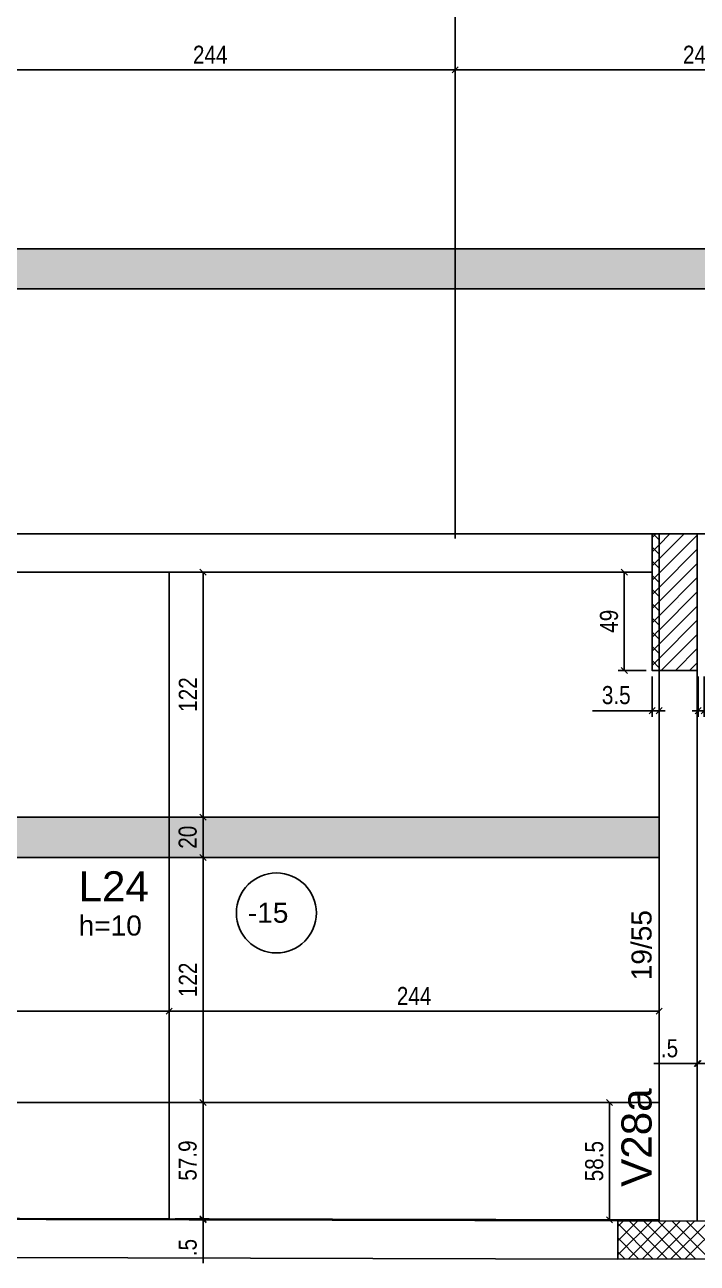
# Model space of a CAD drawing. Header units: millimetres. Extents: x 2332 to 8660, y 363 to 3984.
# Drawn here: x 6289 to 6624, y 1855 to 2472 of the extents above; entities that cross this region are included whole.
import ezdxf

# ---------------------------------------------------------------- set-up
doc = ezdxf.new("R2010")
doc.units = ezdxf.units.MM
for name, color, linetype in [('1', 1, 'Continuous'), ('3', 3, 'Continuous'), ('8', 8, 'Continuous'), ('COTA', 241, 'Continuous'), ('ES-VIGA', 3, 'Continuous'), ('L-D', 2, 'Continuous'), ('L-N', 4, 'Continuous'), ('Painéis', 200, 'Continuous'), ('Pilares', 5, 'Continuous'), ('VIG-D', 2, 'Continuous'), ('VIG-N', 4, 'Continuous')]:
    doc.layers.add(name, color=color, linetype=linetype)
doc.layers.add('Hachura', color=251, linetype='Continuous', lineweight=9)
doc.styles.add('COTA TECNICA-50', font='techl___.ttf', dxfattribs={"height": 9})
doc.styles.get("Standard").update_dxf_attribs({"font": 'arial.ttf'})
doc.dimstyles.new('COTA PAINEL-50', dxfattribs={"dimtxt": 9, "dimasz": 3, "dimexe": 3, "dimexo": 3, "dimgap": 3, "dimtad": 1, "dimdec": 1, "dimzin": 12, "dimdsep": 46, "dimtxsty": 'COTA TECNICA-50', "dimblk1": 'OBLIQUE', "dimblk2": 'OBLIQUE', "dimsah": 1, "dimcen": 0.9, "dimclrd": 4, "dimclre": 4, "dimclrt": 240, "dimadec": 1, "dimazin": 3, "dimtfac": 1, "dimtdec": 1, "dimtmove": 0, "dimatfit": 3, "dimfxl": 1, "dimtolj": 1, "dimtzin": 12, "dimarcsym": 0})

# ---------------------------------------------------------------- blocks, each defined once
blk = doc.blocks.new('_Oblique')
at = {"color": 0, "linetype": 'ByBlock', "lineweight": -2}
blk.add_line((-0.5, -0.5), (0.5, 0.5), dxfattribs=at)
blk = doc.blocks.new('*D58')
at = {"layer": 'COTA', "color": 4, "lineweight": -2, "transparency": 16777216}
for p, q in [((6137.19, 1984.58), (6137.19, 1977.6)), ((6137.19, 1980.6), (6360.75, 1980.6)), ((6360.75, 1984.58), (6360.75, 1977.6))]:
    blk.add_line(p, q, dxfattribs=at)
at = {"layer": 'Defpoints', "color": 0, "transparency": 16777216}
for p in [(6137.19, 1987.58), (6360.75, 1987.58), (6360.75, 1980.6)]:
    blk.add_point(p, dxfattribs=at)
at = {"layer": 'COTA', "color": 4, "lineweight": -2, "transparency": 16777216, "xscale": 3, "yscale": 3, "zscale": 3, "rotation": 180}
blk.add_blockref('_Oblique', (6137.19, 1980.6), dxfattribs=at)
at = {"layer": 'COTA', "color": 4, "lineweight": -2, "transparency": 16777216, "xscale": 3, "yscale": 3, "zscale": 3}
blk.add_blockref('_Oblique', (6360.75, 1980.6), dxfattribs=at)
at = {"layer": 'COTA', "color": 240, "transparency": 16777216, "insert": (6248.97, 1988.29), "char_height": 9, "attachment_point": 5, "style": 'COTA TECNICA-50'}
blk.add_mtext('\\A1;223.6', dxfattribs=at)
blk = doc.blocks.new('*D59')
at = {"layer": 'COTA', "color": 4, "lineweight": -2, "transparency": 16777216}
for p, q in [((6360.69, 1984.58), (6360.69, 1977.6)), ((6360.69, 1980.6), (6604.69, 1980.6)), ((6604.69, 1984.58), (6604.69, 1977.6))]:
    blk.add_line(p, q, dxfattribs=at)
at = {"layer": 'Defpoints', "color": 0, "transparency": 16777216}
for p in [(6360.69, 1987.58), (6604.69, 1987.58), (6604.69, 1980.6)]:
    blk.add_point(p, dxfattribs=at)
at = {"layer": 'COTA', "color": 4, "lineweight": -2, "transparency": 16777216, "xscale": 3, "yscale": 3, "zscale": 3, "rotation": 180}
blk.add_blockref('_Oblique', (6360.69, 1980.6), dxfattribs=at)
at = {"layer": 'COTA', "color": 4, "lineweight": -2, "transparency": 16777216, "xscale": 3, "yscale": 3, "zscale": 3}
blk.add_blockref('_Oblique', (6604.69, 1980.6), dxfattribs=at)
at = {"layer": 'COTA', "color": 240, "transparency": 16777216, "insert": (6482.69, 1988.16), "char_height": 9, "attachment_point": 5, "style": 'COTA TECNICA-50'}
blk.add_mtext('\\A1;244', dxfattribs=at)
blk = doc.blocks.new('*D60')
at = {"layer": 'COTA', "color": 4, "lineweight": -2, "transparency": 16777216}
blk.add_line((6377.59, 2057.18), (6377.59, 2077.22), dxfattribs=at)
at = {"layer": 'Defpoints', "color": 0, "transparency": 16777216}
for p in [(6377.59, 2077.22), (6377.59, 2077.22), (6377.59, 2057.18)]:
    blk.add_point(p, dxfattribs=at)
at = {"layer": 'COTA', "color": 4, "lineweight": -2, "transparency": 16777216, "xscale": 3, "yscale": 3, "zscale": 3}
for p, rotation in [((6377.59, 2077.22), 90), ((6377.59, 2057.18), 270)]:
    blk.add_blockref('_Oblique', p, dxfattribs=dict(at, rotation=rotation))
at = {"layer": 'COTA', "color": 240, "transparency": 16777216, "insert": (6370, 2067.2), "char_height": 9, "attachment_point": 5, "rotation": 90, "style": 'COTA TECNICA-50'}
blk.add_mtext('\\A1;20', dxfattribs=at)
blk = doc.blocks.new('*D61')
at = {"layer": 'COTA', "color": 4, "lineweight": -2, "transparency": 16777216}
blk.add_line((6377.59, 2077.22), (6377.59, 2199.22), dxfattribs=at)
at = {"layer": 'Defpoints', "color": 0, "transparency": 16777216}
for p in [(6377.59, 2199.22), (6377.59, 2199.22), (6377.59, 2077.22)]:
    blk.add_point(p, dxfattribs=at)
at = {"layer": 'COTA', "color": 4, "lineweight": -2, "transparency": 16777216, "xscale": 3, "yscale": 3, "zscale": 3}
for p, rotation in [((6377.59, 2199.22), 90), ((6377.59, 2077.22), 270)]:
    blk.add_blockref('_Oblique', p, dxfattribs=dict(at, rotation=rotation))
at = {"layer": 'COTA', "color": 240, "transparency": 16777216, "insert": (6370.04, 2138.22), "char_height": 9, "attachment_point": 5, "rotation": 90, "style": 'COTA TECNICA-50'}
blk.add_mtext('\\A1;122', dxfattribs=at)
blk = doc.blocks.new('*D151')
at = {"layer": 'COTA', "color": 4, "lineweight": -2, "transparency": 16777216}
for p, q in [((6598.19, 2199.22), (6584.38, 2199.22)), ((6587.38, 2199.22), (6587.38, 2150.22)), ((6598.19, 2150.22), (6584.38, 2150.22))]:
    blk.add_line(p, q, dxfattribs=at)
at = {"layer": 'Defpoints', "color": 0, "transparency": 16777216}
for p in [(6601.19, 2199.22), (6587.38, 2150.22), (6601.19, 2150.22)]:
    blk.add_point(p, dxfattribs=at)
at = {"layer": 'COTA', "color": 4, "lineweight": -2, "transparency": 16777216, "xscale": 3, "yscale": 3, "zscale": 3}
for p, rotation in [((6587.38, 2199.22), 90), ((6587.38, 2150.22), 270)]:
    blk.add_blockref('_Oblique', p, dxfattribs=dict(at, rotation=rotation))
at = {"layer": 'COTA', "color": 240, "transparency": 16777216, "insert": (6579.78, 2174.72), "char_height": 9, "attachment_point": 5, "rotation": 90, "style": 'COTA TECNICA-50'}
blk.add_mtext('\\A1;49', dxfattribs=at)
blk = doc.blocks.new('*D152')
at = {"layer": 'COTA', "color": 4, "lineweight": -2, "transparency": 16777216}
for p, q in [((6601.19, 2147.22), (6601.19, 2127.21)), ((6604.69, 2147.22), (6604.69, 2127.21)), ((6601.19, 2130.21), (6571.54, 2130.21)), ((6604.69, 2130.21), (6601.19, 2130.21)), ((6604.69, 2130.21), (6607.69, 2130.21))]:
    blk.add_line(p, q, dxfattribs=at)
at = {"layer": 'Defpoints', "color": 0, "transparency": 16777216}
for p in [(6601.19, 2150.22), (6604.69, 2150.22), (6601.19, 2130.21)]:
    blk.add_point(p, dxfattribs=at)
at = {"layer": 'COTA', "color": 4, "lineweight": -2, "transparency": 16777216, "xscale": 3, "yscale": 3, "zscale": 3}
blk.add_blockref('_Oblique', (6601.19, 2130.21), dxfattribs=at)
at = {"layer": 'COTA', "color": 4, "lineweight": -2, "transparency": 16777216, "xscale": 3, "yscale": 3, "zscale": 3, "rotation": 180}
blk.add_blockref('_Oblique', (6604.69, 2130.21), dxfattribs=at)
at = {"layer": 'COTA', "color": 240, "transparency": 16777216, "insert": (6583.36, 2137.91), "char_height": 9, "attachment_point": 5, "style": 'COTA TECNICA-50'}
blk.add_mtext('\\A1;3.5', dxfattribs=at)
blk = doc.blocks.new('*D62')
at = {"layer": 'COTA', "color": 4, "lineweight": -2, "transparency": 16777216}
blk.add_line((6377.59, 2057.18), (6377.59, 1935.18), dxfattribs=at)
at = {"layer": 'Defpoints', "color": 0, "transparency": 16777216}
for p in [(6377.59, 2057.18), (6377.59, 1935.18), (6377.59, 1935.18)]:
    blk.add_point(p, dxfattribs=at)
at = {"layer": 'COTA', "color": 4, "lineweight": -2, "transparency": 16777216, "xscale": 3, "yscale": 3, "zscale": 3}
for p, rotation in [((6377.59, 2057.18), 90), ((6377.59, 1935.18), 270)]:
    blk.add_blockref('_Oblique', p, dxfattribs=dict(at, rotation=rotation))
at = {"layer": 'COTA', "color": 240, "transparency": 16777216, "insert": (6370.04, 1996.18), "char_height": 9, "attachment_point": 5, "rotation": 90, "style": 'COTA TECNICA-50'}
blk.add_mtext('\\A1;122', dxfattribs=at)
blk = doc.blocks.new('*D154')
at = {"layer": 'COTA', "color": 4, "lineweight": -2, "transparency": 16777216}
for p, q in [((6363.69, 1935.18), (6380.59, 1935.18)), ((6377.59, 1935.18), (6377.59, 1877.24)), ((6363.69, 1877.24), (6380.59, 1877.24))]:
    blk.add_line(p, q, dxfattribs=at)
at = {"layer": 'Defpoints', "color": 0, "transparency": 16777216}
for p in [(6360.69, 1935.18), (6360.69, 1877.24), (6377.59, 1877.24)]:
    blk.add_point(p, dxfattribs=at)
at = {"layer": 'COTA', "color": 4, "lineweight": -2, "transparency": 16777216, "xscale": 3, "yscale": 3, "zscale": 3}
for p, rotation in [((6377.59, 1935.18), 90), ((6377.59, 1877.24), 270)]:
    blk.add_blockref('_Oblique', p, dxfattribs=dict(at, rotation=rotation))
at = {"layer": 'COTA', "color": 240, "transparency": 16777216, "insert": (6369.97, 1906.21), "char_height": 9, "attachment_point": 5, "rotation": 90, "style": 'COTA TECNICA-50'}
blk.add_mtext('\\A1;57.9', dxfattribs=at)
blk = doc.blocks.new('*D64')
at = {"layer": 'COTA', "color": 4, "lineweight": -2, "transparency": 16777216}
for p, q in [((6377.59, 1877.24), (6377.59, 1880.24)), ((6377.59, 1877.24), (6377.59, 1876.7)), ((6377.59, 1876.7), (6377.59, 1855.11)), ((6380.59, 1876.7), (6380.59, 1876.7))]:
    blk.add_line(p, q, dxfattribs=at)
at = {"layer": 'Defpoints', "color": 0, "transparency": 16777216}
for p in [(6377.59, 1877.24), (6377.59, 1876.7), (6377.59, 1876.7)]:
    blk.add_point(p, dxfattribs=at)
at = {"layer": 'COTA', "color": 4, "lineweight": -2, "transparency": 16777216, "xscale": 3, "yscale": 3, "zscale": 3}
for p, rotation in [((6377.59, 1877.24), 270), ((6377.59, 1876.7), 90)]:
    blk.add_blockref('_Oblique', p, dxfattribs=dict(at, rotation=rotation))
at = {"layer": 'COTA', "color": 240, "transparency": 16777216, "insert": (6369.99, 1862.9), "char_height": 9, "attachment_point": 5, "rotation": 90, "style": 'COTA TECNICA-50'}
blk.add_mtext('\\A1;.5', dxfattribs=at)
blk = doc.blocks.new('*D155')
at = {"layer": 'COTA', "color": 4, "lineweight": -2, "transparency": 16777216}
for p, q in [((6601.65, 1935.18), (6577.06, 1935.18)), ((6580.06, 1935.18), (6580.06, 1876.67)), ((6601.65, 1876.67), (6577.06, 1876.67))]:
    blk.add_line(p, q, dxfattribs=at)
at = {"layer": 'Defpoints', "color": 0, "transparency": 16777216}
for p in [(6604.65, 1935.18), (6580.06, 1876.67), (6604.65, 1876.67)]:
    blk.add_point(p, dxfattribs=at)
at = {"layer": 'COTA', "color": 4, "lineweight": -2, "transparency": 16777216, "xscale": 3, "yscale": 3, "zscale": 3}
for p, rotation in [((6580.06, 1935.18), 90), ((6580.06, 1876.67), 270)]:
    blk.add_blockref('_Oblique', p, dxfattribs=dict(at, rotation=rotation))
at = {"layer": 'COTA', "color": 240, "transparency": 16777216, "insert": (6572.44, 1905.93), "char_height": 9, "attachment_point": 5, "rotation": 90, "style": 'COTA TECNICA-50'}
blk.add_mtext('\\A1;58.5', dxfattribs=at)
blk = doc.blocks.new('*D103')
at = {"layer": 'COTA', "color": 4, "lineweight": -2, "transparency": 16777216}
for p, q in [((6624.21, 2147.22), (6624.21, 2127.21)), ((6627.2, 2147.22), (6627.2, 2127.21)), ((6624.21, 2130.21), (6621.21, 2130.21)), ((6624.21, 2130.21), (6627.2, 2130.21)), ((6627.2, 2130.21), (6644.89, 2130.21))]:
    blk.add_line(p, q, dxfattribs=at)
at = {"layer": 'Defpoints', "color": 0, "transparency": 16777216}
for p in [(6624.21, 2150.22), (6627.2, 2150.22), (6627.2, 2130.21)]:
    blk.add_point(p, dxfattribs=at)
at = {"layer": 'COTA', "color": 4, "lineweight": -2, "transparency": 16777216, "xscale": 3, "yscale": 3, "zscale": 3}
blk.add_blockref('_Oblique', (6624.21, 2130.21), dxfattribs=at)
at = {"layer": 'COTA', "color": 4, "lineweight": -2, "transparency": 16777216, "xscale": 3, "yscale": 3, "zscale": 3, "rotation": 180}
blk.add_blockref('_Oblique', (6627.2, 2130.21), dxfattribs=at)
at = {"layer": 'COTA', "color": 240, "transparency": 16777216, "insert": (6639.04, 2137.91), "char_height": 9, "attachment_point": 5, "style": 'COTA TECNICA-50'}
blk.add_mtext('\\A1;3', dxfattribs=at)
blk = doc.blocks.new('*D109')
at = {"layer": 'COTA', "color": 4, "lineweight": -2, "transparency": 16777216}
blk.add_line((6847.7, 1954.48), (6624.21, 1954.48), dxfattribs=at)
at = {"layer": 'Defpoints', "color": 0, "transparency": 16777216}
for p in [(6624.21, 1954.48), (6624.21, 1954.48), (6847.7, 1954.48)]:
    blk.add_point(p, dxfattribs=at)
at = {"layer": 'COTA', "color": 4, "lineweight": -2, "transparency": 16777216, "xscale": 3, "yscale": 3, "zscale": 3, "rotation": 180}
blk.add_blockref('_Oblique', (6624.21, 1954.48), dxfattribs=at)
at = {"layer": 'COTA', "color": 4, "lineweight": -2, "transparency": 16777216, "xscale": 3, "yscale": 3, "zscale": 3}
blk.add_blockref('_Oblique', (6847.7, 1954.48), dxfattribs=at)
at = {"layer": 'COTA', "color": 240, "transparency": 16777216, "insert": (6735.96, 1962.18), "char_height": 9, "attachment_point": 5, "style": 'COTA TECNICA-50'}
blk.add_mtext('\\A1;223.5', dxfattribs=at)
blk = doc.blocks.new('*D19')
at = {"layer": 'COTA', "color": 4, "lineweight": -2, "transparency": 16777216}
for p, q in [((6623.66, 1954.48), (6602.07, 1954.48)), ((6624.21, 1954.48), (6623.66, 1954.48)), ((6623.66, 1951.48), (6623.66, 1951.48)), ((6624.21, 1954.48), (6627.21, 1954.48))]:
    blk.add_line(p, q, dxfattribs=at)
at = {"layer": 'Defpoints', "color": 0, "transparency": 16777216}
for p in [(6623.66, 1954.48), (6623.66, 1954.48), (6624.21, 1954.48)]:
    blk.add_point(p, dxfattribs=at)
at = {"layer": 'COTA', "color": 4, "lineweight": -2, "transparency": 16777216, "xscale": 3, "yscale": 3, "zscale": 3}
blk.add_blockref('_Oblique', (6623.66, 1954.48), dxfattribs=at)
at = {"layer": 'COTA', "color": 4, "lineweight": -2, "transparency": 16777216, "xscale": 3, "yscale": 3, "zscale": 3, "rotation": 180}
blk.add_blockref('_Oblique', (6624.21, 1954.48), dxfattribs=at)
at = {"layer": 'COTA', "color": 240, "transparency": 16777216, "insert": (6609.87, 1962.08), "char_height": 9, "attachment_point": 5, "style": 'COTA TECNICA-50'}
blk.add_mtext('\\A1;.5', dxfattribs=at)
blk = doc.blocks.new('*D200')
at = {"layer": 'Defpoints', "color": 0, "transparency": 16777216}
for p in [(6259.18, 2449.22), (6503.18, 2449.22), (6503.18, 2449.22)]:
    blk.add_point(p, dxfattribs=at)
at = {"layer": 'Painéis', "color": 4, "lineweight": -2, "transparency": 16777216}
blk.add_line((6259.18, 2449.22), (6503.18, 2449.22), dxfattribs=at)
at = {"layer": 'Painéis', "color": 4, "lineweight": -2, "transparency": 16777216, "xscale": 3, "yscale": 3, "zscale": 3, "rotation": 180}
blk.add_blockref('_Oblique', (6259.18, 2449.22), dxfattribs=at)
at = {"layer": 'Painéis', "color": 4, "lineweight": -2, "transparency": 16777216, "xscale": 3, "yscale": 3, "zscale": 3}
blk.add_blockref('_Oblique', (6503.18, 2449.22), dxfattribs=at)
at = {"layer": 'Painéis', "color": 240, "transparency": 16777216, "insert": (6381.18, 2456.78), "char_height": 9, "attachment_point": 5, "style": 'COTA TECNICA-50'}
blk.add_mtext('\\A1;244', dxfattribs=at)
blk = doc.blocks.new('*D201')
at = {"layer": 'Defpoints', "color": 0, "transparency": 16777216}
for p in [(6503.18, 2449.22), (6747.18, 2449.22), (6747.18, 2449.22)]:
    blk.add_point(p, dxfattribs=at)
at = {"layer": 'Painéis', "color": 4, "lineweight": -2, "transparency": 16777216}
blk.add_line((6503.18, 2449.22), (6747.18, 2449.22), dxfattribs=at)
at = {"layer": 'Painéis', "color": 4, "lineweight": -2, "transparency": 16777216, "xscale": 3, "yscale": 3, "zscale": 3, "rotation": 180}
blk.add_blockref('_Oblique', (6503.18, 2449.22), dxfattribs=at)
at = {"layer": 'Painéis', "color": 4, "lineweight": -2, "transparency": 16777216, "xscale": 3, "yscale": 3, "zscale": 3}
blk.add_blockref('_Oblique', (6747.18, 2449.22), dxfattribs=at)
at = {"layer": 'Painéis', "color": 240, "transparency": 16777216, "insert": (6625.18, 2456.78), "char_height": 9, "attachment_point": 5, "style": 'COTA TECNICA-50'}
blk.add_mtext('\\A1;244', dxfattribs=at)

msp = doc.modelspace()

# ---------------------------------------------------------------- hatches: boundary and pattern name
at = {"layer": 'Hachura', "linetype": 'ByBlock'}
h = msp.add_hatch(color=256, dxfattribs=at)
h.dxf.hatch_style = 1
h.paths.add_polyline_path([(7581.67, 2360.22), (7581.67, 2340.18), (5649.68, 2340.18), (5649.68, 2360.22)])
h = msp.add_hatch(color=256, dxfattribs=at)
h.dxf.hatch_style = 1
h.paths.add_polyline_path([(6360.75, 2077.22), (6360.75, 2057.18), (6136.69, 2057.18), (6136.69, 2077.22)])
h = msp.add_hatch(color=256, dxfattribs=at)
h.dxf.hatch_style = 1
h.paths.add_polyline_path([(6604.69, 2077.22), (6604.69, 2057.18), (6360.69, 2057.18), (6360.69, 2077.22)])

# ---------------------------------------------------------------- linework, layer by layer
at = {"layer": '1', "linetype": 'Continuous'}
for p, q in [((6570.39, 2218.22), (6570.39, 2218.22)), ((6570.39, 2218.22), (6570.39, 2218.22)), ((6601.19, 2218.22), (6601.19, 2218.22)), ((6601.19, 2218.22), (6601.19, 2218.22)), ((6601.19, 2218.22), (6601.19, 2218.22)), ((6427.82, 2199.22), (6427.82, 2199.22)), ((6442.82, 2199.22), (6442.82, 2199.22)), ((6575.23, 2199.22), (6575.23, 2199.22)), ((6575.23, 2199.22), (6575.23, 2199.22)), ((6589.18, 2199.1), (6589.18, 2199.1)), ((6601.18, 2187.1), (6601.18, 2187.1)), ((6601.19, 2150.22), (6601.19, 2150.22)), ((6601.19, 2150.22), (6601.19, 2150.22)), ((6411.82, 1876.72), (6411.82, 1876.72)), ((6442.82, 1876.72), (6442.82, 1876.72)), ((6604.65, 1876.17), (6604.65, 1876.17)), ((6584.13, 1857.12), (6584.13, 1857.12)), ((6584.13, 1857.12), (6584.13, 1857.12))]:
    msp.add_line(p, q, dxfattribs=at)
at = {"layer": '3', "linetype": 'Continuous'}
msp.add_circle((6414.14, 2029.51), 19.93, dxfattribs=at)
at = {"layer": '8', "linetype": 'Continuous'}
for p, q in [((6601.19, 2216.38), (6603.03, 2218.22)), ((6601.73, 2218.22), (6604.69, 2215.26)), ((6604.68, 2205.73), (6617.17, 2218.22)), ((6604.68, 2212.8), (6610.1, 2218.22)), ((6604.68, 2198.66), (6623.68, 2217.66)), ((6601.19, 2209.31), (6604.69, 2212.81)), ((6601.19, 2211.69), (6604.69, 2208.19)), ((6604.68, 2191.58), (6623.68, 2210.58)), ((6601.19, 2202.24), (6604.69, 2205.74)), ((6601.19, 2204.62), (6604.69, 2201.12)), ((6604.68, 2184.51), (6623.68, 2203.51)), ((6601.19, 2195.16), (6604.69, 2198.66)), ((6601.19, 2197.55), (6604.69, 2194.05)), ((6604.68, 2177.44), (6623.68, 2196.44)), ((6601.19, 2188.09), (6604.69, 2191.59)), ((6601.19, 2190.48), (6604.69, 2186.98)), ((6604.68, 2170.37), (6623.68, 2189.37)), ((6601.19, 2181.02), (6604.69, 2184.52)), ((6601.19, 2183.41), (6604.69, 2179.91)), ((6614.18, 2184.22), (6614.18, 2184.22)), ((6601.19, 2173.95), (6604.69, 2177.45)), ((6604.68, 2163.3), (6623.68, 2182.3)), ((6601.19, 2176.34), (6604.69, 2172.84)), ((6604.68, 2156.23), (6623.68, 2175.23)), ((6601.19, 2166.88), (6604.69, 2170.38)), ((6601.19, 2169.27), (6604.69, 2165.77)), ((6605.74, 2150.22), (6623.68, 2168.16)), ((6601.19, 2159.81), (6604.69, 2163.31)), ((6601.19, 2162.19), (6604.69, 2158.69)), ((6612.81, 2150.22), (6623.68, 2161.09)), ((6601.19, 2152.74), (6604.69, 2156.24)), ((6601.19, 2155.12), (6604.69, 2151.62)), ((6619.88, 2150.22), (6623.68, 2154.02)), ((6584.13, 1859.21), (6601.18, 1876.18)), ((6584.15, 1866.29), (6594.11, 1876.2)), ((6584.17, 1873.36), (6587.04, 1876.22)), ((6584.17, 1874.84), (6601.75, 1857.18)), ((6589.21, 1857.21), (6608.26, 1876.17)), ((6589.86, 1876.21), (6608.82, 1857.16)), ((6596.28, 1857.19), (6615.33, 1876.15)), ((6596.93, 1876.19), (6615.89, 1857.15)), ((6603.35, 1857.18), (6622.4, 1876.13)), ((6604.01, 1876.18), (6622.96, 1857.13)), ((6610.42, 1857.16), (6629.47, 1876.11)), ((6611.08, 1876.16), (6630.03, 1857.11)), ((6617.49, 1857.14), (6636.54, 1876.1)), ((6618.15, 1876.14), (6637.1, 1857.1)), ((6584.16, 1867.77), (6594.68, 1857.2)), ((6614.15, 1866.65), (6614.15, 1866.65)), ((6584.14, 1860.7), (6587.6, 1857.22))]:
    msp.add_line(p, q, dxfattribs=at)
at = {"layer": 'ES-VIGA'}
for points in [[(6601.19, 2218.22), (6140.18, 2218.22)], [(6140.18, 2199.22), (6601.19, 2199.22)], [(6604.69, 2150.22), (6604.65, 1876.17)], [(6623.65, 1876.13), (6623.69, 2150.22)], [(6584.18, 1876.19), (6157.08, 1877.24)], [(6157.04, 1858.24), (6584.13, 1857.19)]]:
    msp.add_lwpolyline(points, dxfattribs=at)
at = {"layer": 'Painéis'}
for p, q in [((6503.18, 2215.96), (6503.18, 3104.71)), ((7581.67, 2360.22), (5649.68, 2360.22)), ((7581.67, 2340.22), (5649.68, 2340.22)), ((7582.17, 2218.22), (5656.68, 2218.22))]:
    msp.add_line(p, q, dxfattribs=at)
for points in [[(6360.69, 2077.22), (6137.19, 2077.22), (6137.19, 2150.22), (6140.18, 2150.22), (6140.18, 2199.22), (6360.69, 2199.22), (6360.69, 2077.22)], [(6360.69, 2077.22), (6360.69, 2199.22), (6601.19, 2199.22), (6601.19, 2150.22), (6604.69, 2150.22), (6604.66, 2077.22), (6360.69, 2077.22)]]:
    msp.add_lwpolyline(points, dxfattribs=at)
for points in [[(6360.75, 2077.22), (6360.75, 2057.18), (6137.19, 2057.18), (6137.19, 2077.22)], [(6604.69, 2077.22), (6604.69, 2057.18), (6360.69, 2057.18), (6360.69, 2077.22)], [(6360.69, 1935.18), (6137.19, 1935.18), (6137.19, 2057.18), (6360.69, 2057.18)], [(6604.69, 1935.18), (6604.69, 2057.18), (6360.69, 2057.18), (6360.69, 1935.18)], [(6137.19, 1935.18), (6360.69, 1935.18), (6360.69, 1877.24), (6137.19, 1877.79)], [(6360.69, 1935.18), (6604.65, 1935.18), (6604.65, 1876.67), (6360.69, 1877.24)]]:
    msp.add_lwpolyline(points, close=True, dxfattribs=at)
at = {"layer": 'Pilares'}
for points in [[(6601.19, 2150.22), (6604.69, 2150.22), (6604.69, 2218.22), (6601.19, 2218.22), (6601.19, 2150.22)], [(6604.68, 2150.22), (6623.68, 2150.22), (6623.68, 2218.22), (6604.68, 2218.22), (6604.68, 2150.22)], [(6584.13, 1857.22), (6644.13, 1857.08), (6644.18, 1876.08), (6584.18, 1876.22), (6584.13, 1857.22)]]:
    msp.add_lwpolyline(points, dxfattribs=at)

# ---------------------------------------------------------------- texts
at = {"layer": '3', "linetype": 'Continuous'}
msp.add_text('-15', height=10, dxfattribs=at).set_placement((6399.92, 2024.62))
at = {"layer": 'L-D', "linetype": 'Continuous'}
msp.add_text('h=10', height=10, dxfattribs=at).set_placement((6315.66, 2018.25))
at = {"layer": 'L-N', "linetype": 'Continuous'}
msp.add_text('L24', height=15, dxfattribs=at).set_placement((6315.66, 2035.25))
at = {"layer": 'VIG-D', "linetype": 'Continuous'}
msp.add_text('19/55', height=10, rotation=90, dxfattribs=at).set_placement((6600.94, 1995.97))
at = {"layer": 'VIG-N', "linetype": 'Continuous'}
msp.add_text('V28a', height=15, rotation=90, dxfattribs=at).set_placement((6600.94, 1893.17))

# ---------------------------------------------------------------- dimensions: what is measured, and where the dimension line sits
at = {"layer": 'COTA'}
for base, p1, p2, picture, middle in [((6377.59, 2199.22), (6377.59, 2077.22), (6377.59, 2199.22), '*D61', (6370.04, 2138.22)), ((6587.38, 2150.22), (6601.19, 2199.22), (6601.19, 2150.22), '*D151', (6579.78, 2174.72)), ((6377.59, 2077.22), (6377.59, 2057.18), (6377.59, 2077.22), '*D60', (6370, 2067.2)), ((6377.59, 1935.18), (6377.59, 2057.18), (6377.59, 1935.18), '*D62', (6370.04, 1996.18)), ((6377.59, 1877.24), (6360.69, 1935.18), (6360.69, 1877.24), '*D154', (6369.97, 1906.21)), ((6580.06, 1876.67), (6604.65, 1935.18), (6604.65, 1876.67), '*D155', (6572.44, 1905.93)), ((6377.59, 1876.7), (6377.59, 1877.24), (6377.59, 1876.7), '*D64', (6369.99, 1862.9))]:
    dim = msp.add_linear_dim(base=base, p1=p1, p2=p2, angle=90, dimstyle='COTA PAINEL-50', dxfattribs=at)
    dim.commit()
    dim.dimension.update_dxf_attribs({"geometry": picture, "text_midpoint": middle})
for base, p1, p2, picture, middle in [((6601.19, 2130.21), (6604.69, 2150.22), (6601.19, 2150.22), '*D152', (6583.36, 2137.91)), ((6627.2, 2130.21), (6624.21, 2150.22), (6627.2, 2150.22), '*D103', (6639.04, 2137.91)), ((6360.75, 1980.6), (6137.19, 1987.58), (6360.75, 1987.58), '*D58', (6248.97, 1988.29)), ((6604.69, 1980.6), (6360.69, 1987.58), (6604.69, 1987.58), '*D59', (6482.69, 1988.16)), ((6623.6619, 1954.4841), (6624.2089, 1954.4841), (6623.6619, 1954.4841), '*D19', (6609.8658, 1962.0827)), ((6624.21, 1954.48), (6847.7, 1954.48), (6624.21, 1954.48), '*D109', (6735.96, 1962.18))]:
    dim = msp.add_linear_dim(base=base, p1=p1, p2=p2, dimstyle='COTA PAINEL-50', dxfattribs=at)
    dim.commit()
    dim.dimension.update_dxf_attribs({"geometry": picture, "text_midpoint": middle})
at = {"layer": 'Painéis'}
for base, p1, p2, picture, middle in [((6503.18, 2449.22), (6259.18, 2449.22), (6503.18, 2449.22), '*D200', (6381.18, 2456.78)), ((6747.18, 2449.22), (6503.18, 2449.22), (6747.18, 2449.22), '*D201', (6625.18, 2456.78))]:
    dim = msp.add_linear_dim(base=base, p1=p1, p2=p2, dimstyle='COTA PAINEL-50', override={"dimtmove": 1}, dxfattribs=at)
    dim.commit()
    dim.dimension.update_dxf_attribs({"geometry": picture, "text_midpoint": middle})

doc.saveas('drawing.dxf')
